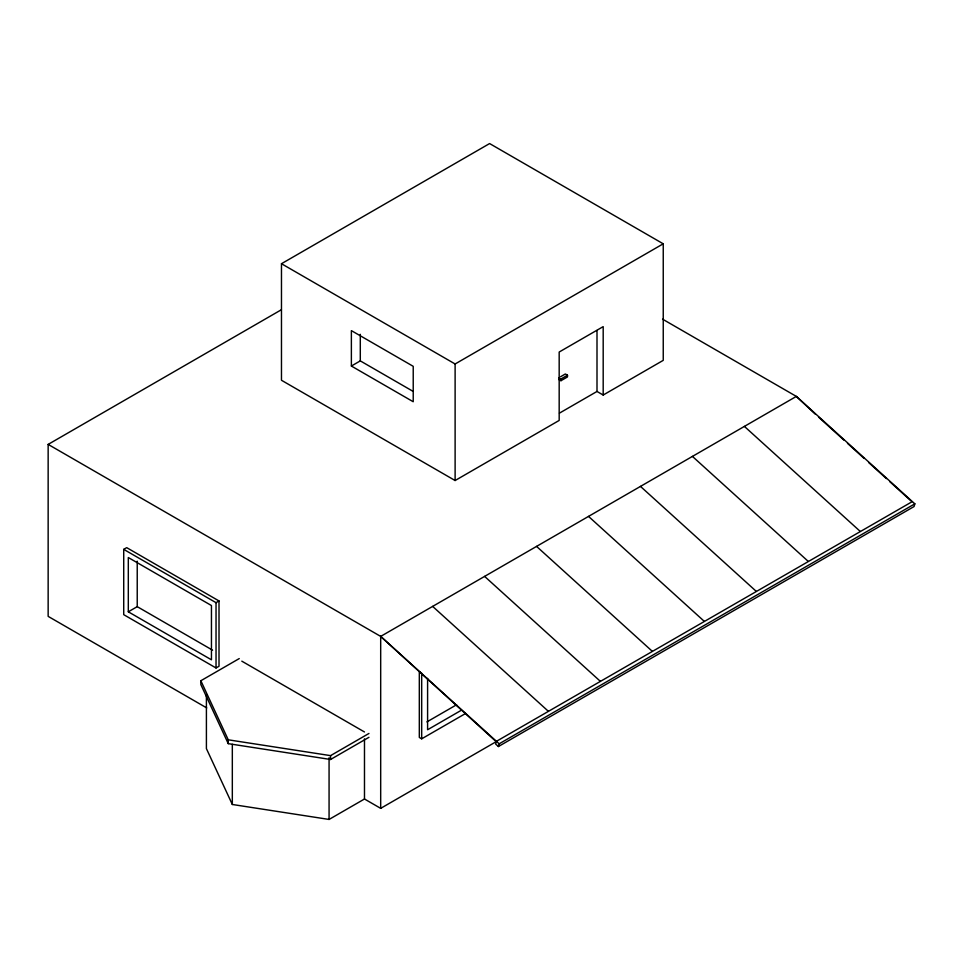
<?xml version="1.0" encoding="UTF-8"?>
<svg xmlns="http://www.w3.org/2000/svg" width="963" height="963" viewBox="0 0 963 963"><rect width="100%" height="100%" fill="white"/><g stroke="black" fill="none" stroke-linecap="round" stroke-linejoin="round"><path stroke-width="1.44" d="M911.973 501.795L496.439 741.317L495.656 744.038L498.401 746.53L914.068 506.538L914.85 503.83L796.353 396.407L380.686 636.399L496.306 741.775M498.401 746.53L499.183 743.809L914.85 503.83M662.568 319.162L796.353 396.407L815.252 414.114M603.187 395.035L603.187 326.626L559.178 352.037L559.178 420.434L455.114 480.525L281.473 380.265L281.473 263.718L489.601 143.559L663.242 243.808L663.242 360.355L603.187 395.035L597 391.459L559.467 413.127M206.72 707.913L48.15 616.368L48.15 444.4L281.389 309.737M351.375 366.036L413.223 401.74L413.223 366.325L351.375 330.622L351.375 366.036L360.294 360.884L413.115 391.387M123.721 549.367L126.695 547.646L219.01 600.948L219.01 666.252L216.037 667.973L123.721 614.671L123.721 549.367L216.037 602.669L219.01 600.948M281.473 263.718L455.114 363.978L663.242 243.808M128.308 611.806L211.451 659.799L211.451 605.534L128.308 557.529L128.308 611.806L137.228 606.654L212.57 650.157M560.598 376.726L565.353 373.981L567.496 375.209L567.496 376.93L560.96 380.71L558.817 379.47M558.817 377.761L560.96 378.989L567.496 375.209M368.961 737.309L330.562 759.482L228.255 743.653L200.846 684.585L200.846 680.745L239.257 658.572M200.846 680.745L228.255 739.813L330.562 755.63L368.961 733.457M426.91 721.901L456.594 704.76M461.145 710.369L427.596 729.749L427.596 678.409M421.686 738.826L421.686 673.209L419.314 671.837L419.314 737.453L421.686 738.826L465.647 713.451M206.407 694.467L206.407 748.624L232.324 804.478L329.069 819.441L364.483 799.001L380.686 808.354L496.595 741.438M48.15 444.4L380.686 636.399L499.183 743.809M241.809 661.16L364.483 731.976M818.586 417.135L844.166 440.32M847.5 443.341L864.172 458.46M868.614 462.481L886.405 478.611M889.74 481.632L910.866 500.784M744.399 426.404L860.152 531.335M692.433 456.402L808.186 561.333M640.479 486.399L756.232 591.33M588.525 516.397L704.266 621.328M536.56 546.394L652.312 651.325M484.606 576.392L600.346 681.323M432.64 606.389L548.392 711.32M597 330.49L597 391.459M560.96 378.989L560.96 380.71M455.114 363.978L455.114 480.525M380.686 636.399L380.686 808.354M364.483 738.838L364.483 799.001M360.294 334.33L360.294 360.884M330.562 755.63L330.562 759.482M329.069 757.773L329.069 819.441M232.324 744.315L232.324 804.478M228.255 739.813L228.255 743.653M216.037 602.669L216.037 667.973M137.228 561.188L137.228 606.654"/></g></svg>
